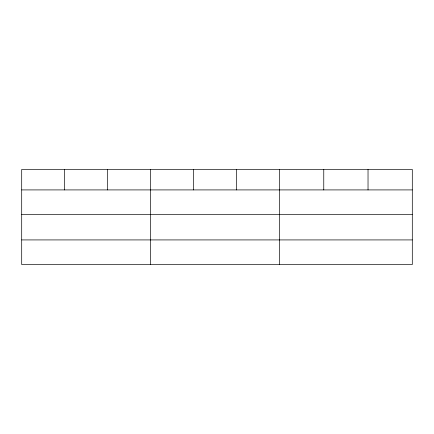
<?xml version="1.0" encoding="UTF-8"?>
<svg xmlns="http://www.w3.org/2000/svg" width="434" height="434" viewBox="0 0 434 434"><rect width="100%" height="100%" fill="white"/><g stroke="black" fill="none" stroke-linecap="round" stroke-linejoin="round"><path stroke-width="0.65" d="M412.3 214.542L412.3 169.45L21.7 169.45L21.7 264.55L412.3 264.55L412.3 214.542L21.7 214.542M21.7 189.913L412.3 189.913M21.7 239.921L412.3 239.921M368.032 169.45L368.032 189.913M323.764 169.45L323.764 189.913M279.496 169.45L279.496 264.55M236.53 169.45L236.53 189.913M193.564 169.45L193.564 189.913M150.598 169.45L150.598 264.55M107.632 169.45L107.632 189.913M64.666 169.45L64.666 189.913"/></g></svg>
